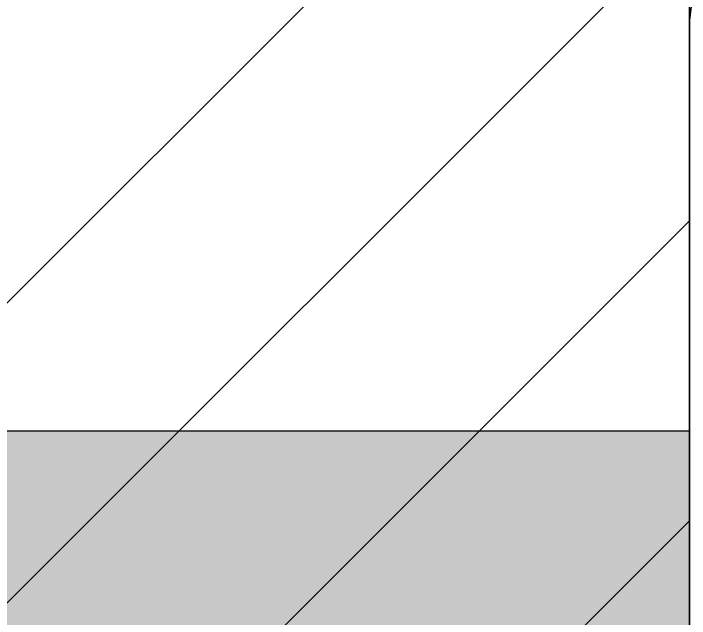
# Model space of a CAD drawing. Extents: x -442114 to -441356, y 420528 to 426243.
# Drawn here: x -441716.21 to -441706.1, y 423953.21 to 423962.26 of the extents above; entities that cross this region are included whole.
import ezdxf

# ---------------------------------------------------------------- set-up
doc = ezdxf.new("R2010")
doc.units = 0
doc.linetypes.add('DASHED2', pattern=[9.525, 6.35, -3.175])
doc.layers.add('GIZLI', color=8, linetype='DASHED2', lineweight=18)
doc.layers.add('GORUNEN', color=7, linetype='Continuous', lineweight=35)

# ---------------------------------------------------------------- blocks, each defined once
blk = doc.blocks.new('DEDEDED')
h = blk.add_hatch()
h.set_pattern_fill('ANSI31', color=4)
h.paths.add_polyline_path([(-441706.168, 420552.951), (-441756.173, 420552.951), (-441756.173, 420517.951), (-441706.168, 420517.951)])
blk.add_line((-441706.168, 420517.951), (-441706.168, 420552.951))
at = {"layer": 'GIZLI', "color": 3}
blk.add_lwpolyline([(-441706.168, 420546.451), (-441706.168, 420523.951)], dxfattribs=at)
at = {"layer": 'GORUNEN', "color": 3}
for points in [[(-441706.168, 420546.451), (-441706.166, 420546.598), (-441706.147, 420546.951)], [(-441706.168, 420546.451), (-441706.168, 420523.951)]]:
    blk.add_lwpolyline(points, dxfattribs=at)
blk = doc.blocks.new('RFRFRFRFRFRUU')
at = {"true_color": 0xd19cc7}
h = blk.add_hatch(color=9, dxfattribs=at)
h.dxf.hatch_style = 1
h.paths.add_polyline_path([(-441691.673, 423079.206), (-441705.973, 423079.206), (-441705.973, 423082.206), (-441781.715, 423082.206), (-441781.715, 423079.206), (-441781.715, 423069.406), (-441705.973, 423069.406), (-441705.973, 423072.406), (-441691.673, 423072.406, 0.414214), (-441689.673, 423074.406), (-441689.673, 423077.206, 0.414214)])
blk.add_line((-441781.715, 423082.206), (-441705.973, 423082.206))

msp = doc.modelspace()

# ---------------------------------------------------------------- linework, layer by layer
at = {"layer": 'GIZLI', "color": 3}
msp.add_lwpolyline([(-441700.099, 423968.116), (-441701.434, 423967.966), (-441702.703, 423967.522), (-441703.84, 423966.807), (-441704.79, 423965.857), (-441705.505, 423964.719), (-441705.949, 423963.451), (-441706.099, 423962.116)], dxfattribs=at)

# ---------------------------------------------------------------- block references
for name, p in [('DEDEDED', (0.069, 3415.665)), ('RFRFRFRFRFRUU', (-0.126, 873.81))]:
    msp.add_blockref(name, p)

doc.saveas('drawing.dxf')
